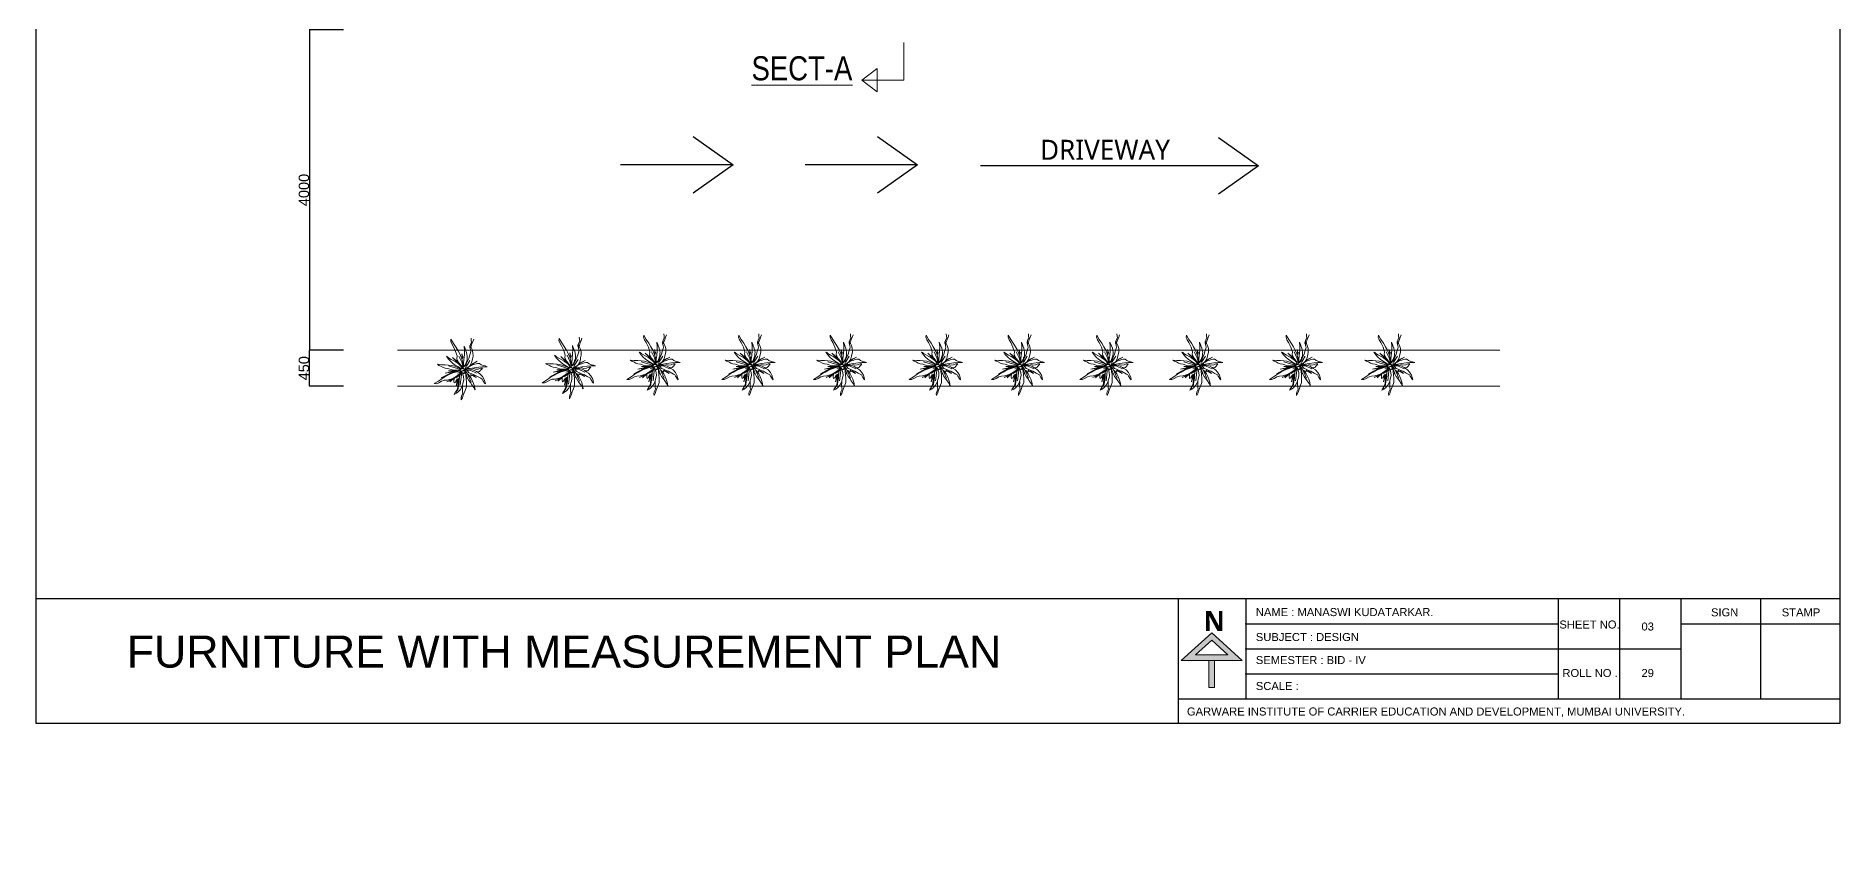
# Model space of a CAD drawing. Header units: millimetres. Extents: x 1926 to 160733, y 10813 to 39285.
# Drawn here: x 58923 to 81460, y 10813 to 21047 of the extents above; entities that cross this region are included whole.
import ezdxf

# ---------------------------------------------------------------- set-up
doc = ezdxf.new("R2010")
doc.units = ezdxf.units.MM
doc.layers.get('Defpoints').update_dxf_attribs({"lineweight": 0})
for name, color, linetype, lineweight in [('FUR', 3, 'Continuous', 0), ('FURNITURE', 7, 'Continuous', 0), ('hatch', 7, 'Continuous', 0), ('SCALE FORMET TEXT', 7, 'Continuous', 0), ('TEXT', 7, 'Continuous', 5), ('TREE', 94, 'Continuous', 0), ('wall', 250, 'Continuous', 0)]:
    doc.layers.add(name, color=color, linetype=linetype, lineweight=lineweight)
doc.styles.get("Standard").update_dxf_attribs({"font": 'arial.ttf'})
doc.styles.add('STYLE2', font='arial.ttf', dxfattribs={"height": 7})
doc.styles.add('style4', font='swissck.ttf')
doc.dimstyles.new('Annotative', dxfattribs={"dimscale": 0, "dimtxt": 2.5, "dimasz": 2.5, "dimexe": 1.25, "dimexo": 0.625, "dimtad": 1, "dimtxsty": 'Standard', "dimcen": 2.5, "dimadec": 0, "dimazin": 0, "dimtfac": 1, "dimtmove": 0, "dimatfit": 3, "dimfxl": 1, "dimarcsym": 0})

# ---------------------------------------------------------------- blocks, each defined once
blk = doc.blocks.new('RETGGER')
at = {"layer": 'TREE', "color": 84}
for p, q in [((96.8, -1890.33), (96.99, -1889.26)), ((96.86, -1891.11), (96.8, -1890.33)), ((97.4, -1890.14), (96.86, -1891.11)), ((96.99, -1889.26), (97.6, -1888.04)), ((97.45, -1887.15), (97.39, -1886)), ((97.81, -1888.9), (97.4, -1890.14)), ((97.6, -1888.04), (97.45, -1887.15)), ((98.27, -1887.71), (97.81, -1888.9)), ((98.72, -1886.53), (98.27, -1887.71)), ((94.91, -1901.99), (97.29, -1902.23)), ((92.99, -1911.67), (93.03, -1910.53)), ((93.03, -1910.53), (93, -1909.59)), ((95.02, -1910.36), (94.33, -1912.2)), ((94.49, -1903.06), (94.72, -1904.79)), ((94.72, -1904.79), (94.94, -1906.37)), ((94.94, -1906.37), (95.02, -1908.24)), ((95.02, -1908.24), (95.02, -1910.36)), ((97.29, -1902.23), (100.13, -1903.52)), ((92.41, -1916), (92.59, -1914.93)), ((92.47, -1916.78), (92.41, -1916)), ((93, -1915.81), (92.47, -1916.78)), ((92.59, -1914.93), (93.21, -1913.71)), ((93.06, -1912.81), (92.99, -1911.67)), ((93.41, -1914.57), (93, -1915.81)), ((93.21, -1913.71), (93.06, -1912.81)), ((93.87, -1913.38), (93.41, -1914.57)), ((94.33, -1912.2), (93.87, -1913.38))]:
    blk.add_line(p, q, dxfattribs=at)
for points in [[(93.24, -1900.5), (93.38, -1899.21), (93.17, -1897.97), (92.59, -1896.06), (91.86, -1894.2), (90.92, -1892.45), (89.82, -1890.65), (88.57, -1888.79), (87.32, -1886.63), (87.22, -1887.76), (87.69, -1888.95), (88.53, -1890.39), (89.63, -1892.75), (90.39, -1894.95), (90.23, -1896.33), (91.15, -1898.14), (92.35, -1899.73), (92.82, -1900.19)], [(95.22, -1901.43), (96.77, -1899.82), (97.59, -1898.43), (97.9, -1897.25), (98.05, -1896.37), (98.36, -1895.11), (98.3, -1893.36), (97.86, -1891.76), (97.39, -1890.77), (96.71, -1889.78), (96.67, -1890.6), (96.93, -1891.21), (97.03, -1891.93), (97.25, -1892.59), (97.08, -1893.38), (96.75, -1894.41), (96.2, -1896.2), (95.67, -1897.29), (95.13, -1898.59), (94.7, -1899.55), (94.79, -1900.68), (94.89, -1901.4)], [(92.39, -1901.78), (91.62, -1901.08), (90.71, -1900.64), (89.2, -1900.12), (87.65, -1899.73), (86.08, -1899.52), (84.39, -1899.39), (82.6, -1899.33), (80.61, -1899.13), (81.31, -1899.73), (82.3, -1899.98), (83.35, -1900.67), (84.35, -1900.98), (85.7, -1901.18), (87.91, -1901.94), (89.88, -1902.02), (91.47, -1901.99), (91.99, -1901.91)], [(86.07, -1899.92), (92.22, -1901.77)], [(90.58, -1898.19), (88.11, -1895.68), (90.37, -1897.66), (90.24, -1896.88), (91.16, -1898.65)], [(92.22, -1902.12), (90.01, -1902.26), (89.25, -1902.37)], [(93.06, -1896.28), (92.72, -1893.91), (93.16, -1895.45), (93.25, -1895.19), (93.4, -1895.72)], [(96.8, -1897.2), (95.05, -1900.06)], [(95.3, -1901.62), (97.54, -1901.7), (99.08, -1902.13), (100.13, -1902.76), (100.85, -1903.28), (101.95, -1903.98), (103.12, -1905.27), (103.92, -1906.73), (104.27, -1907.76), (104.48, -1908.95), (103.88, -1908.39), (103.64, -1907.77), (103.21, -1907.19), (102.91, -1906.56), (102.24, -1906.1), (101.28, -1905.6), (99.64, -1904.7), (98.5, -1904.28), (97.21, -1903.72), (96.23, -1903.33), (95.51, -1902.46), (95.09, -1901.88)], [(97.68, -1899.23), (100.33, -1897.61), (97.88, -1898.87)], [(101.55, -1902.8), (101.6, -1902.79), (102.14, -1902.12), (102.71, -1901.47), (103.09, -1900.97), (102.38, -1900.99), (102.08, -1901.03), (100.97, -1901.5), (99.54, -1901.61), (98.09, -1901)], [(89.43, -1902.72), (86.99, -1903.54), (82.44, -1905.94), (83.92, -1905.32), (87.43, -1903.5), (89.59, -1902.62)], [(89.18, -1902.77), (84.34, -1903.59), (88.72, -1902.6), (86.12, -1902.3), (89.36, -1902.37)], [(88.59, -1906.34), (86.68, -1907.94), (88.05, -1906.66), (85.27, -1907.84), (88.14, -1906.34), (88.84, -1906)], [(89.58, -1905.32), (88.88, -1906.22), (88.81, -1907.48), (88.96, -1908.36), (89.52, -1907.96), (89.9, -1907.14), (90.35, -1906.57), (90.75, -1906.33), (91.16, -1906.16), (91.61, -1905.85)], [(92.16, -1902.17), (89.24, -1902.8)], [(91.04, -1906.41), (90.32, -1906.89), (90.3, -1906.9), (89.57, -1908.04), (90.16, -1907.34), (91.09, -1906.42)], [(91.42, -1906.33), (90.67, -1911.73), (89.64, -1912.98), (90.21, -1912.08), (90.56, -1911.68), (91.14, -1906.71), (91.42, -1906.33)], [(92.31, -1903.4), (89.73, -1905.89), (90.65, -1905.17), (90.35, -1905.57), (91.35, -1904.63), (92.14, -1903.59)], [(91.02, -1906.88), (90.67, -1908.59), (90.83, -1906.91), (89.92, -1909.96), (90.57, -1906.91)], [(90.61, -1903.49), (92.94, -1902.76)], [(92.61, -1903.22), (91.93, -1904.66)], [(93.31, -1904.33), (93.65, -1903.41), (93.98, -1903.79), (94.49, -1903.06)], [(97.12, -1904.24), (99.95, -1905.74), (98.21, -1904.3)], [(101.6, -1902.79), (100.89, -1902.93), (100.33, -1902.91)]]:
    blk.add_lwpolyline(points, dxfattribs=at)
at = {"layer": 'TREE', "color": 1}
for points in [[(93.59, -1900), (93.59, -1898.76), (93.79, -1896.78), (94.04, -1894.35), (94.09, -1892.44), (93.9, -1890.12), (94.39, -1891.13), (94.61, -1891.99), (95.1, -1893.15), (95.27, -1894.11), (95.47, -1895.16), (95.43, -1895.86), (95.41, -1897.01), (95.22, -1897.56), (94.95, -1898.39), (94.72, -1898.88), (94.29, -1899.65), (93.79, -1900.42), (93.86, -1899.73), (93.59, -1900)], [(92.57, -1901.54), (91.03, -1900.45), (89.38, -1899.53), (88.25, -1898.68), (87.08, -1897.63), (86, -1896.48), (85.02, -1895.09), (85.5, -1895.39), (86.04, -1895.88), (87.46, -1896.66), (88.67, -1897.38), (89.81, -1897.95), (90.93, -1898.78), (91.77, -1899.55), (92.38, -1900.23), (92.69, -1900.52), (92.84, -1900.68), (93.16, -1901.43), (92.42, -1900.91), (92.57, -1901.54)], [(91.26, -1895.08), (92.7, -1897.99), (93.72, -1901.7)], [(93.87, -1902.28), (93.27, -1902.54), (94.52, -1902.02), (92.64, -1902.37), (94.1, -1902.03), (93.44, -1900.82), (94.14, -1901.94), (94.72, -1900.93), (94.37, -1901.72), (95.46, -1901.38), (94.4, -1901.86), (95.61, -1902.26), (94.61, -1902.07), (94.06, -1903.07), (94.4, -1902.04)], [(94.16, -1902.03), (95.46, -1903.62), (97.48, -1908.08)], [(95.61, -1901.27), (96.86, -1901.2), (98.83, -1900.88), (101.23, -1900.48), (103.13, -1900.32), (105.46, -1900.37), (104.42, -1899.95), (103.55, -1899.78), (102.36, -1899.36), (101.52, -1898.73), (100.59, -1898.72), (99.84, -1898.87), (98.5, -1899.28), (97.95, -1899.5), (97.15, -1899.82), (96.67, -1900.08), (95.92, -1900.55), (95.18, -1901.1), (95.87, -1900.98), (95.61, -1901.27)], [(92.72, -1902.73), (91.42, -1902.59), (90.18, -1902.82), (88.28, -1903.41), (86.43, -1904.16), (84.68, -1905.11), (82.89, -1906.22), (81.04, -1907.49), (78.89, -1908.76), (80.03, -1908.84), (81.21, -1908.36), (82.65, -1907.52), (83.88, -1907.09), (85.54, -1907.07), (88.32, -1906.2), (90.37, -1904.83), (91.95, -1903.62), (92.41, -1903.15)], [(92.94, -1903.1), (93.59, -1905.24), (93.69, -1906.84), (93.43, -1908.04), (93.17, -1908.9), (92.86, -1910.16), (92.02, -1911.69), (90.9, -1912.91), (90.03, -1913.58), (88.98, -1914.16), (89.31, -1913.41), (89.82, -1912.98), (90.24, -1912.39), (90.73, -1911.9), (90.95, -1911.12), (91.11, -1910.05), (91.44, -1908.21), (91.46, -1906.99), (91.57, -1905.59), (91.63, -1904.54), (92.21, -1903.57), (92.63, -1902.98)], [(91.98, -1909.44), (92.76, -1902.96)], [(96.03, -1904.12), (96.23, -1904.48), (97.32, -1906.02), (97.97, -1907.27), (98.58, -1908.72), (99.06, -1910.23), (99.34, -1911.9), (99.04, -1911.43), (98.76, -1910.75), (97.81, -1909.44), (97.03, -1908.26), (96.25, -1907.25), (95.6, -1906.03), (95.17, -1904.96), (94.91, -1904.09), (94.76, -1903.7), (94.7, -1903.49), (94.71, -1903.3)]]:
    blk.add_lwpolyline(points, dxfattribs=at)
at = {"layer": 'TREE', "color": 84}
for start, end in [(180.90802, 192.15636), (153.01353, 156.27022), (127.67541, 134.63013), (100.02652, 103.35068), (73.6634, 80.37728), (33.93423, 44.7068), (280.81668, 290.07869), (309.13517, 324.13523)]:
    blk.add_arc((94.12, -1901.99), 4.22, start, end, dxfattribs=at)
blk = doc.blocks.new('*D357')
at = {"layer": 'Defpoints', "color": 0, "linetype": 'Continuous', "transparency": 16777216}
for p in [(63771, 21126), (62337, 17126), (63771, 17126)]:
    blk.add_point(p, dxfattribs=at)
at = {"layer": 'FURNITURE', "color": 0, "lineweight": -2, "transparency": 16777216}
for p, q in [((62764, 21126), (62336, 21126)), ((62337, 21124), (62337, 17129)), ((62764, 17126), (62336, 17126))]:
    blk.add_line(p, q, dxfattribs=at)
at = {"layer": 'FURNITURE', "color": 0, "linetype": 'Continuous', "transparency": 16777216}
for points in [[(62337, 21124), (62337, 21124), (62337, 21126)], [(62337, 17129), (62337, 17129), (62337, 17126)]]:
    blk.add_solid(points, dxfattribs=at)
at = {"layer": 'FURNITURE', "color": 0, "linetype": 'Continuous', "transparency": 16777216, "insert": (62270, 19126), "char_height": 130, "attachment_point": 5, "rotation": 90}
blk.add_mtext('4000', dxfattribs=at)
blk = doc.blocks.new('*D359')
at = {"layer": 'Defpoints', "color": 0, "linetype": 'Continuous', "transparency": 16777216}
for p in [(62337, 17126), (63164, 17126), (63164, 16676)]:
    blk.add_point(p, dxfattribs=at)
at = {"layer": 'FURNITURE', "color": 0, "lineweight": -2, "transparency": 16777216}
for p, q in [((62764, 17126), (62336, 17126)), ((62337, 16679), (62337, 17124)), ((62764, 16676), (62336, 16676))]:
    blk.add_line(p, q, dxfattribs=at)
at = {"layer": 'FURNITURE', "color": 0, "linetype": 'Continuous', "transparency": 16777216}
for points in [[(62337, 17124), (62337, 17124), (62337, 17126)], [(62337, 16679), (62337, 16679), (62337, 16676)]]:
    blk.add_solid(points, dxfattribs=at)
at = {"layer": 'FURNITURE', "color": 0, "linetype": 'Continuous', "transparency": 16777216, "insert": (62270, 16901), "char_height": 130, "attachment_point": 5, "rotation": 90}
blk.add_mtext('450', dxfattribs=at)

msp = doc.modelspace()

# ---------------------------------------------------------------- hatches: boundary and pattern name
at = {"layer": 'hatch', "linetype": 'Continuous', "ltscale": 3, "true_color": 0xc7c8ca}
h = msp.add_hatch(dxfattribs=at)
h.set_pattern_fill('ANSI32', color=9, scale=10)
h.set_pattern_definition([(45, (-1096246.76, 18299.64), (-67.351921, 67.351921), []), (45, (-1096201.85, 18299.64), (-67.351921, 67.351921), [])])
h.paths.add_polyline_path([(73552.894, 31926.232), (73322.894, 31926.232), (73322.894, 30126.232), (73552.894, 30126.232)])
h.paths.add_polyline_path([(68672.894, 31926.232), (68522.894, 31926.232), (68522.894, 30876.232), (68672.894, 30876.232)])
h.paths.add_polyline_path([(67322.894, 31926.232), (67092.894, 31926.232), (67092.894, 30126.232), (67322.894, 30126.232)])
h.paths.add_polyline_path([(68672.894, 30126.232), (67392.894, 30126.232), (67392.894, 29976.232), (68672.894, 29976.232)])
h.paths.add_polyline_path([(67322.894, 29526.232), (67092.894, 29526.232), (67092.894, 27426.232), (67322.894, 27426.232)])
h.paths.add_polyline_path([(67322.894, 27126.232), (67092.894, 27126.232), (67092.894, 25026.232), (67322.894, 25026.232)])
h.paths.add_polyline_path([(73552.894, 27126.232), (73322.894, 27126.232), (73322.894, 25026.232), (73552.894, 25026.232)])
h.paths.add_polyline_path([(67322.894, 24426.232), (67092.894, 24426.232), (67092.894, 22926.232), (67322.894, 22926.232)])
h.paths.add_polyline_path([(73552.894, 24426.232), (73322.894, 24426.232), (73322.894, 22926.232), (73552.894, 22926.232)])
h.paths.add_polyline_path([(73552.894, 29526.232), (73322.894, 29526.232), (73322.894, 27426.232), (73552.894, 27426.232)])
h.paths.add_polyline_path([(67608.509, 30828.781), (68416.475, 30828.781), (68416.475, 31299.653), (67608.509, 31299.653)], flags=9)
h.paths.add_polyline_path([(64277.195, 12656.425), (72249.841, 12656.425), (72249.841, 13377.673), (64277.195, 13377.673)], flags=9)
h.paths.add_polyline_path([(73597.497, 29717.371), (74010.15, 29717.371), (74010.15, 30026.478), (73597.497, 30026.478)], flags=9)
h.paths.add_polyline_path([(73597.497, 27132.34), (74010.15, 27132.34), (74010.15, 27441.446), (73597.497, 27441.446)], flags=9)
h.paths.add_polyline_path([(73597.497, 24617.371), (74010.15, 24617.371), (74010.15, 24926.478), (73597.497, 24926.478)], flags=9)
h.paths.add_polyline_path([(66668.025, 29717.371), (67080.679, 29717.371), (67080.679, 30026.478), (66668.025, 30026.478)], flags=9)
h.paths.add_polyline_path([(66668.025, 27132.34), (67080.679, 27132.34), (67080.679, 27441.446), (66668.025, 27441.446)], flags=9)
h.paths.add_polyline_path([(65663.947, 10813.117), (74908.588, 10813.117), (74908.588, 11901.803), (65663.947, 11901.803)], flags=9)
h.paths.add_polyline_path([(79535.122, 11504.023), (80013.783, 11504.023), (80013.783, 12223.898), (79535.122, 12223.898)], flags=9)
h.paths.add_polyline_path([(64178.558, 13420.952), (72316.495, 13420.952), (72316.495, 14509.638), (64178.558, 14509.638)], flags=9)
h.paths.add_polyline_path([(62141.192, 12843.246), (63012.528, 12843.246), (63012.528, 14282.683), (62141.192, 14282.683)], flags=9)
h.paths.add_polyline_path([(63005.734, 13005.642), (64090.816, 13005.642), (64090.816, 14094.328), (63005.734, 14094.328)], flags=9)
h.paths.add_polyline_path([(71379.237, 20336.578), (72799.96, 20336.578), (72799.96, 20783.641), (71379.237, 20783.641)], flags=9)
h.paths.add_polyline_path([(68120.733, 17879.395), (69541.457, 17879.395), (69541.457, 18326.458), (68120.733, 18326.458)], flags=9)
h.paths.add_polyline_path([(69658.336, 27956.008), (71719.862, 27956.008), (71719.862, 28897.837), (69658.336, 28897.837)], flags=9)
h.paths.add_polyline_path([(77939.309, 21173.094), (79345.184, 21173.094), (79345.184, 21620.156), (77939.309, 21620.156)], flags=9)
h.paths.add_polyline_path([(77734.852, 18289.92), (79649.83, 18289.92), (79649.83, 18736.982), (77734.852, 18736.982)], flags=9)
h.paths.add_polyline_path([(66668.025, 24617.371), (67080.679, 24617.371), (67080.679, 24926.478), (66668.025, 24926.478)], flags=9)
h.paths.add_polyline_path([(74820.905, 26478.202), (76525.289, 26478.202), (76525.289, 27424.414), (74820.905, 27424.414)], flags=9)
h.paths.add_polyline_path([(64477.237, 26478.202), (65990.549, 26478.202), (65990.549, 27424.414), (64477.237, 27424.414)], flags=9)
h.paths.add_polyline_path([(70592.972, 22544.45), (71003.102, 22544.45), (71003.102, 22963.281), (70592.972, 22963.281)], flags=9)
h.paths.add_polyline_path([(68222.894, 32156.232), (68222.894, 31926.232), (73552.894, 31926.232), (77245.006, 31926.232), (77245.006, 32156.232)])
h.paths.add_polyline_path([(66192.894, 31926.232), (66192.894, 32156.232), (63400.781, 32156.232), (63400.781, 31926.232)])
h.paths.add_polyline_path([(66792.894, 32156.232), (66792.894, 31926.232), (67622.894, 31926.232), (67622.894, 32156.232)])
at = {"layer": 'wall', "true_color": 0x939598}
h = msp.add_hatch(color=252, dxfattribs=at)
h.dxf.hatch_style = 1
h.paths.add_polyline_path([(73610.937, 13598.534), (73228.606, 13251.594), (73610.937, 13251.594), (73993.267, 13251.594)])
h.paths.add_polyline_path([(73610.937, 13320.904), (73408.127, 13320.904), (73610.937, 13504.941), (73813.746, 13320.904)], flags=16)
h.paths.add_polyline_path([(73645.592, 13251.594), (73576.281, 13251.594), (73576.281, 12913.02), (73645.592, 12913.02)])

# ---------------------------------------------------------------- linework, layer by layer
for p, q in [((81460.003, 14023.262), (58922.849, 14023.262)), ((73191.192, 14023.262), (73191.192, 12463.975)), ((74036.949, 14023.262), (74036.949, 12775.832)), ((77940.608, 14023.262), (77940.608, 12775.832)), ((78706.662, 14023.262), (78706.662, 12775.832)), ((79472.717, 14023.262), (79472.717, 12775.832)), ((80466.36, 14023.262), (80466.36, 12775.832)), ((74036.949, 13711.405), (77940.608, 13711.405)), ((79472.717, 13711.405), (81460.003, 13711.405)), ((74036.949, 13399.547), (79472.717, 13399.547)), ((74036.949, 13087.69), (77940.608, 13087.69)), ((73191.192, 12775.832), (81460.003, 12775.832))]:
    msp.add_line(p, q)
msp.add_lwpolyline([(58922.849, 35315.561), (81460.003, 35315.561), (81460.003, 12463.975), (58922.849, 12463.975)], close=True)
for p in [(74036.949, 13711.405), (74036.949, 13399.547), (74036.949, 13087.69), (74036.949, 12775.832)]:
    msp.add_point(p)
at = {"layer": 'wall'}
for p, q in [((69432.647, 20642.169), (69432.647, 20497.001)), ((69432.647, 20351.832), (69432.647, 20497.001)), ((77210.4, 17126.232), (63439.628, 17126.232)), ((77210.4, 16676.232), (63439.628, 16676.232))]:
    msp.add_line(p, q, dxfattribs=at)
for points in [[(69765.053, 20968.151), (69765.053, 20497.001), (69239.396, 20497.001)], [(69432.647, 20642.169), (69239.396, 20497.001), (69432.647, 20351.832)], [(73610.937, 13598.534), (73228.606, 13251.594), (73610.937, 13251.594)], [(73610.937, 13598.534), (73993.267, 13251.594), (73610.937, 13251.594)], [(73611.434, 13505.268), (73408.624, 13321.231), (73611.434, 13321.231), (73814.244, 13321.231), (73611.434, 13505.268)]]:
    msp.add_lwpolyline(points, dxfattribs=at)
for points in [[(69432.647, 20351.832), (69239.396, 20497.001), (69432.647, 20642.169), (69432.647, 20497.001)], [(73646.089, 13251.921), (73576.779, 13251.921), (73576.779, 12913.347), (73646.089, 12913.347)]]:
    msp.add_lwpolyline(points, close=True, dxfattribs=at)

# ---------------------------------------------------------------- block references
at = {"layer": 'FUR', "xscale": 25, "yscale": 25, "zscale": 25}
for p in [(61923.845, 64427.941), (63275.375, 64439.777), (64331.91, 64480.787), (65518.729, 64480.787), (66663.079, 64480.787), (67860.028, 64480.787), (68886.76, 64480.787), (69992.183, 64480.787), (71111.686, 64480.787), (72359.222, 64480.787), (73510.568, 64480.787)]:
    msp.add_blockref('RETGGER', p, dxfattribs=at)

# ---------------------------------------------------------------- texts
for s, height, p in [('NAME : MANASWI KUDATARKAR.', 100, (74162.458, 13806.774)), ('SHEET NO. ', 100, (77954.697, 13651.635)), ('SIGN ', 100, (79849.326, 13803.512)), ('STAMP ', 100, (80733.471, 13803.512)), ('FURNITURE WITH MEASUREMENT PLAN ', 400, (60054.873, 13164.016)), ('SUBJECT : DESIGN ', 100, (74162.458, 13495.485)), ('03', 100, (78980.419, 13626.606)), ('SEMESTER : BID - IV', 100, (74162.458, 13207.951)), ('ROLL NO .', 100, (77992.696, 13046.171)), ('29', 100, (78980.419, 13046.171)), ('SCALE :', 100, (74162.458, 12883.982)), ('GARWARE INSTITUTE OF CARRIER EDUCATION AND DEVELOPMENT, MUMBAI UNIVERSITY.', 100, (73301.355, 12565.586))]:
    msp.add_text(s, height=height).set_placement(p)
at = {"layer": 'SCALE FORMET TEXT', "color": 18, "true_color": 0x000000, "attachment_point": 1, "style": 'style4'}
for s, insert, char_height, width in [('{\\fMicrosoft YaHei UI Light|b0|i0|c0|p34;DRIVEWAY}', (71466.64, 19752.638), 250, 3654.03025), ('{\\fYu Gothic UI Semibold|b0|i0|c0|p34;N}', (73511.176, 13869.726), 248.30926, 2268.32386)]:
    msp.add_mtext(s, dxfattribs=dict(at, insert=insert, char_height=char_height, width=width))
at = {"layer": 'TEXT', "color": 0, "insert": (67861.498, 20491.418), "char_height": 300, "width": 12204.95094, "attachment_point": 7, "style": 'STYLE2'}
msp.add_mtext('{\\fArial Narrow|b0|i0|c0|p34;\\LSECT-A\\l }', dxfattribs=at)

# ---------------------------------------------------------------- dimensions: what is measured, and where the dimension line sits
at = {"layer": 'FURNITURE', "linetype": 'Continuous'}
for p1, p2, picture, middle in [((63770.952, 21126.232), (63770.952, 17126.232), '*D357', (62270.018, 19126.232)), ((63163.901, 16676.232), (63163.901, 17126.232), '*D359', (62270.018, 16901.232))]:
    dim = msp.add_linear_dim(base=(62337.018, 17126.232), p1=p1, p2=p2, angle=90, dimstyle='Annotative', override={"dimtxt": 130, "dimfxl": 426.875, "dimfxlon": 1, "dimarcsym": 1}, dxfattribs=at)
    dim.commit()
    dim.dimension.update_dxf_attribs({"geometry": picture, "text_midpoint": middle})

# ---------------------------------------------------------------- leaders
at = {"layer": 'wall'}
for points, override in [([(67632.157, 19442.038), (66225.863, 19442.038)], {"dimasz": 500, "dimtad": 0, "dimldrblk": 'Open90', "dimfxl": 426.875, "dimfxlon": 1, "dimarcsym": 1}), ([(69936.511, 19442.038), (68530.218, 19442.038)], {"dimasz": 500, "dimtad": 0, "dimldrblk": 'Open90', "dimfxl": 426.875, "dimfxlon": 1, "dimarcsym": 1}), ([(74194.209, 19427.629), (70722.218, 19427.629)], {"dimscale": 0, "dimasz": 500, "dimgap": 0.625, "dimtad": 0, "dimldrblk": 'Open90', "dimfxl": 426.875, "dimfxlon": 1, "dimarcsym": 1})]:
    msp.add_leader(points, dimstyle='Annotative', override=override, dxfattribs=at)

doc.saveas('drawing.dxf')
